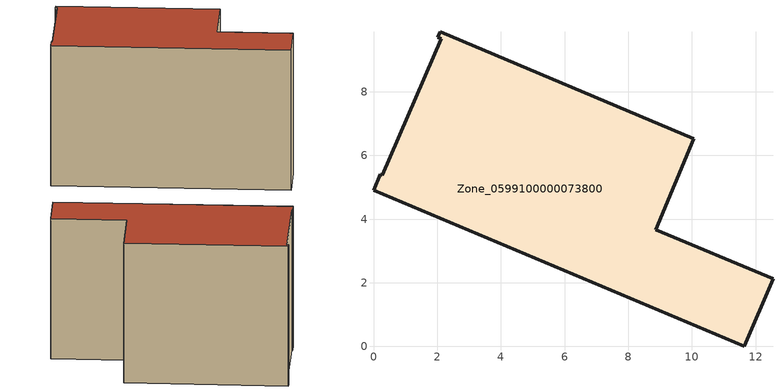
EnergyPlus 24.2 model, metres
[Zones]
Zone_0599100000073800
 floor ground (C_G): 12.55,2.12 11.65,0 0,4.91 0.21,5.41 0.27,5.38 2.12,9.66 2.02,9.71 2.1,9.89 10.06,6.53 8.86,3.67 z0
 wall outside (C_F): 2.12,9.66 0.27,5.38 0.21,5.41 0,4.91 11.65,0 12.55,2.12 8.86,3.67 10.06,6.53 2.1,9.89 2.02,9.71 2.12,9.66 z0:7.95
 roof outside (C_R): 0.27,5.38 0.21,5.41 0,4.91 11.65,0 12.55,2.12 8.86,3.67 10.06,6.53 2.1,9.89 2.02,9.71 2.12,9.66 z7.95
[BUILDING]
Pand.0599100000073800: North Axis=0; Terrain=City; Loads Convergence Tolerance Value=0.04; Temperature Convergence Tolerance Value=0.4; Solar Distribution=FullExterior; Maximum Number of Warmup Days=25; Minimum Number of Warmup Days=1
[Site:Location]
Rotterdam.The.Hague.AP_ZH_NLD Design_Conditions: Latitude=51.96; Longitude=4.45; Time Zone=1; Elevation=-4.5
[SITE:GROUNDTEMPERATURE:BUILDINGSURFACE]
18, 18, 18, 18, 18, 18, 18, 18, 18, 18, 18, 18
[MATERIAL] Thermal Absorptance=0.9; Solar Absorptance=0.7; Visible Absorptance=0.7
Name | Roughness | Thickness | Conductivity | Density | Specific Heat
G.TI.1975-1991 | MediumSmooth | 0.15 | 0.288461 | 540 | 1210
F.TI.1975-1991 | Rough | 0.3 | 0.230769 | 1920 | 840
R.TI.1975-1991 | MediumRough | 0.2 | 0.153846 | 1500 | 1000
[CONSTRUCTION]
C_G: G.TI.1975-1991
C_F: F.TI.1975-1991
C_R: R.TI.1975-1991
[ZONE]
Zone_0599100000073800: Type=1; Multiplier=1; Ceiling Height=Autocalculate; Volume=Autocalculate; Floor Area=autocalculate; Part of Total Floor Area=Yes
[ZONEINFILTRATION:DESIGNFLOWRATE]
Infil_Zone_0599100000073800: Zone or ZoneList or Space or SpaceList=Zone_0599100000073800; Schedule=AlwaysOn; Design Flow Rate Calculation Method=Flow/Area; Flow Rate per Floor Area=0.003; Constant Term Coefficient=1; Temperature Term Coefficient=0; Velocity Term Coefficient=0; Velocity Squared Term Coefficient=0
[HVACTEMPLATE:ZONE:IDEALLOADSAIRSYSTEM]
Zone_0599100000073800: Maximum Heating Supply Air Temperature=50; Minimum Cooling Supply Air Temperature=13; Maximum Heating Supply Air Humidity Ratio=0.0156; Minimum Cooling Supply Air Humidity Ratio=0.0077; Heating Limit=NoLimit; Cooling Limit=NoLimit; Dehumidification Control Type=ConstantSensibleHeatRatio; Cooling Sensible Heat Ratio=0.7; Dehumidification Setpoint=60; Humidification Control Type=None; Humidification Setpoint=30; Outdoor Air Method=None; Outdoor Air Flow Rate per Person=0.00944; Outdoor Air Flow Rate per Zone Floor Area=0; Outdoor Air Flow Rate per Zone=0; Demand Controlled Ventilation Type=None; Outdoor Air Economizer Type=NoEconomizer; Heat Recovery Type=None; Sensible Heat Recovery Effectiveness=0.7; Latent Heat Recovery Effectiveness=0.65
[ZONECONTROL:THERMOSTAT]
ThermostatControl_Zone_0599100000073800: Zone or ZoneList=Zone_0599100000073800; Control Type Schedule=DualSetpointControlType; Control 1=Thermostat_Zone_0599100000073800; Temperature Difference Between Cutout And Setpoint=0
[THERMOSTATSETPOINT:DUALSETPOINT]
Thermostat_Zone_0599100000073800: Heating Setpoint Temperature Schedule=HeatingSetpoint_Zone_0599100000073800; Cooling Setpoint Temperature Schedule=CoolingSetpoint_Zone_0599100000073800
[SCHEDULE:COMPACT]
HeatingSetpoint_Zone_0599100000073800: Through: 12/31, For: AllDays, Until: 24:00, 21
CoolingSetpoint_Zone_0599100000073800: Through: 12/31, For: AllDays, Until: 24:00, 24
DualSetpointControlType: Through: 12/31, For: AllDays, Until: 24:00, 4
AlwaysOn: Through: 12/31, For: AllDays, Until: 24:00, 1
